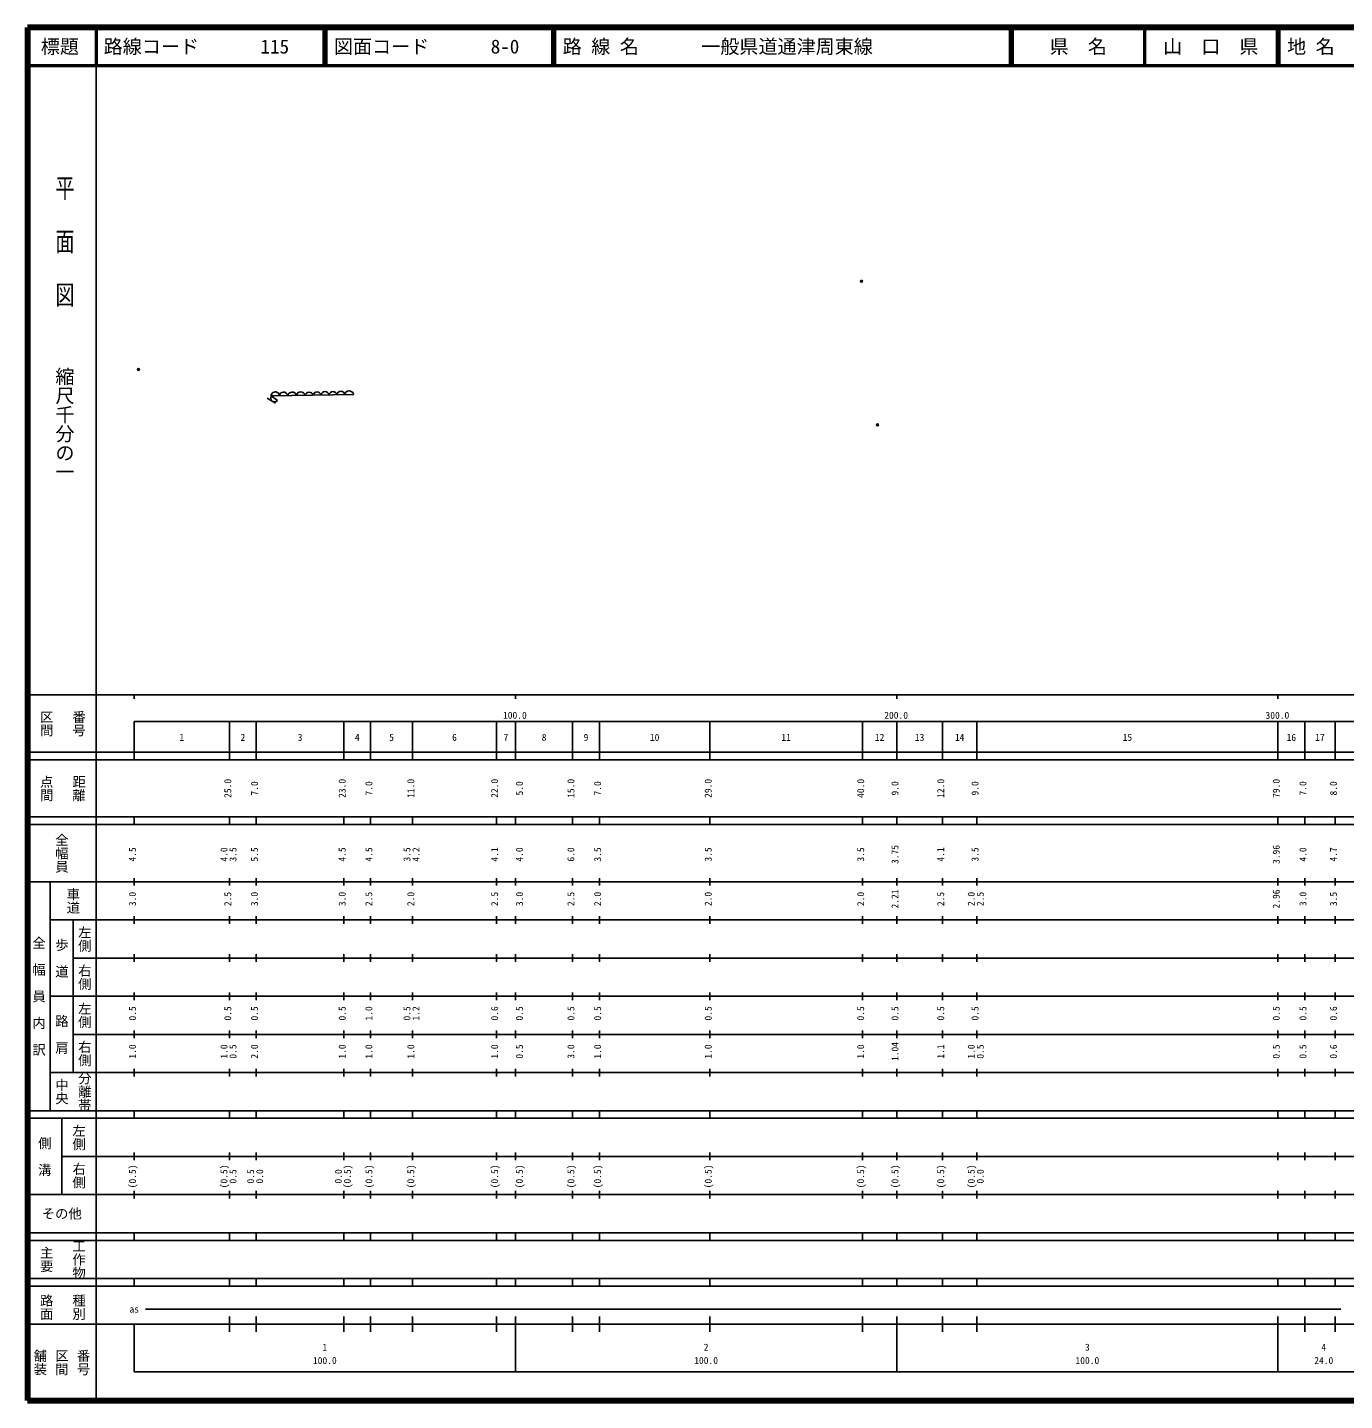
# Model space of a CAD drawing. Units: millimetres on the paper, with parts at other scales. Extents: x 40 to 680, y 20 to 380.
# Drawn here: x 40 to 385.5, y 20 to 380 of the extents above; entities that cross this region are included whole.
import ezdxf
from ezdxf.enums import TextEntityAlignment as Align

# ---------------------------------------------------------------- set-up
doc = ezdxf.new("R2010")
doc.units = ezdxf.units.MM
doc.header["$PDMODE"] = 32
doc.header["$PDSIZE"] = 0.5
for name, color, linetype, lineweight in [('M-BGD', 7, 'Continuous', 25), ('M-TTL', 2, 'Continuous', 140), ('M-TTL-BAND', 7, 'Continuous', 25), ('M-TTL-LINE', 7, 'Continuous', 50)]:
    doc.layers.add(name, color=color, linetype=linetype, lineweight=lineweight)
doc.layers.add('M-OTRS', color=6, linetype='Continuous')
doc.layers.add('M-TTL-TXT', color=7, linetype='Continuous')
doc.styles.add('@ＭＳ ゴシック', font='')
doc.styles.add('ＭＳ ゴシック', font='')
doc.styles.get('@ＭＳ ゴシック').set_extended_font_data('@MS Gothic')
doc.styles.get('ＭＳ ゴシック').set_extended_font_data('MS Gothic')

msp = doc.modelspace()

# ---------------------------------------------------------------- linework, layer by layer
at = {"layer": 'M-BGD'}
msp.add_line((102.879, 282.818), (105.092, 281.529), dxfattribs=at)
msp.add_lwpolyline([(105.555, 282.174), (103.933, 283.378), (125.537, 283.793)], dxfattribs=at)
for centre, radius, start, end in [((104.991, 283.403), 1.058, 0.82757, 181.37365), ((107.148, 283.314), 1.104, 7.66646, 174.53477), ((109.403, 283.225), 1.184, 13.70952, 168.49171), ((111.668, 283.356), 1.125, 9.84277, 172.35846), ((115.994, 283.351), 1.079, 14.97795, 167.22331), ((118.065, 283.54), 1.032, 7.20482, 174.99639), ((120.133, 283.488), 1.06, 12.04412, 170.15711), ((122.199, 283.598), 1.036, 8.35629, 173.84495), ((124.384, 283.572), 1.174, 10.86061, 171.34063), ((104.808, 282.85), 1.008, 149.67493, 317.81717), ((113.866, 283.245), 1.13, 17.72873, 164.47245)]:
    msp.add_arc(centre, radius, start, end, dxfattribs=at)
at = {"layer": 'M-OTRS'}
for p in [(258.785, 313.442), (69.107, 290.311), (262.986, 275.792)]:
    msp.add_point(p, dxfattribs=at)
at = {"layer": 'M-TTL'}
for p, q in [((40, 380), (40, 20)), ((680, 380), (40, 380)), ((40, 20), (680, 20))]:
    msp.add_line(p, q, dxfattribs=at)
at = {"layer": 'M-TTL-BAND'}
for p, q in [((58, 370), (58, 20)), ((40, 205), (579, 205)), ((68, 205), (68, 204)), ((168, 205), (168, 204)), ((268, 205), (268, 204)), ((368, 205), (368, 204)), ((68, 198), (579, 198)), ((68, 198), (68, 188)), ((93, 188), (93, 198)), ((100, 188), (100, 198)), ((123, 188), (123, 198)), ((130, 188), (130, 198)), ((141, 188), (141, 198)), ((163, 188), (163, 198)), ((168, 188), (168, 198)), ((183, 188), (183, 198)), ((190, 188), (190, 198)), ((219, 188), (219, 198)), ((259, 188), (259, 198)), ((268, 188), (268, 198)), ((280, 188), (280, 198)), ((289, 188), (289, 198)), ((368, 188), (368, 198)), ((375, 188), (375, 198)), ((383, 188), (383, 198)), ((40, 190), (579, 190)), ((40, 188), (579, 188)), ((40, 173), (579, 173)), ((68, 171), (68, 173)), ((93, 171), (93, 173)), ((100, 171), (100, 173)), ((123, 171), (123, 173)), ((130, 171), (130, 173)), ((141, 171), (141, 173)), ((163, 171), (163, 173)), ((168, 171), (168, 173)), ((183, 171), (183, 173)), ((190, 171), (190, 173)), ((219, 171), (219, 173)), ((259, 171), (259, 173)), ((268, 171), (268, 173)), ((280, 171), (280, 173)), ((289, 171), (289, 173)), ((368, 171), (368, 173)), ((375, 171), (375, 173)), ((383, 171), (383, 173)), ((40, 171), (579, 171)), ((40, 156), (579, 156)), ((46, 96), (46, 156)), ((68, 155), (68, 157)), ((93, 155), (93, 157)), ((100, 155), (100, 157)), ((123, 155), (123, 157)), ((130, 155), (130, 157)), ((141, 155), (141, 157)), ((163, 155), (163, 157)), ((168, 155), (168, 157)), ((183, 155), (183, 157)), ((190, 155), (190, 157)), ((219, 155), (219, 157)), ((259, 155), (259, 157)), ((268, 155), (268, 157)), ((280, 155), (280, 157)), ((289, 155), (289, 157)), ((368, 155), (368, 157)), ((375, 155), (375, 157)), ((383, 155), (383, 157)), ((46, 146), (579, 146)), ((52, 146), (52, 106)), ((68, 145), (68, 147)), ((93, 145), (93, 147)), ((100, 145), (100, 147)), ((123, 145), (123, 147)), ((130, 145), (130, 147)), ((141, 145), (141, 147)), ((163, 145), (163, 147)), ((168, 145), (168, 147)), ((183, 145), (183, 147)), ((190, 145), (190, 147)), ((219, 145), (219, 147)), ((259, 145), (259, 147)), ((268, 145), (268, 147)), ((280, 145), (280, 147)), ((289, 145), (289, 147)), ((368, 145), (368, 147)), ((375, 145), (375, 147)), ((383, 145), (383, 147)), ((68, 135), (68, 137)), ((93, 135), (93, 137)), ((100, 135), (100, 137)), ((123, 135), (123, 137)), ((130, 135), (130, 137)), ((141, 135), (141, 137)), ((163, 135), (163, 137)), ((168, 135), (168, 137)), ((183, 135), (183, 137)), ((190, 135), (190, 137)), ((219, 135), (219, 137)), ((259, 135), (259, 137)), ((268, 135), (268, 137)), ((280, 135), (280, 137)), ((289, 135), (289, 137)), ((368, 135), (368, 137)), ((375, 135), (375, 137)), ((383, 135), (383, 137)), ((52, 136), (579, 136)), ((46, 126), (579, 126)), ((68, 125), (68, 127)), ((93, 125), (93, 127)), ((100, 125), (100, 127)), ((123, 125), (123, 127)), ((130, 125), (130, 127)), ((141, 125), (141, 127)), ((163, 125), (163, 127)), ((168, 125), (168, 127)), ((183, 125), (183, 127)), ((190, 125), (190, 127)), ((219, 125), (219, 127)), ((259, 125), (259, 127)), ((268, 125), (268, 127)), ((280, 125), (280, 127)), ((289, 125), (289, 127)), ((368, 125), (368, 127)), ((375, 125), (375, 127)), ((383, 125), (383, 127)), ((52, 116), (579, 116)), ((68, 115), (68, 117)), ((93, 115), (93, 117)), ((100, 115), (100, 117)), ((123, 115), (123, 117)), ((130, 115), (130, 117)), ((141, 115), (141, 117)), ((163, 115), (163, 117)), ((168, 115), (168, 117)), ((183, 115), (183, 117)), ((190, 115), (190, 117)), ((219, 115), (219, 117)), ((259, 115), (259, 117)), ((268, 115), (268, 117)), ((280, 115), (280, 117)), ((289, 115), (289, 117)), ((368, 115), (368, 117)), ((375, 115), (375, 117)), ((383, 115), (383, 117)), ((46, 106), (579, 106)), ((68, 105), (68, 107)), ((93, 105), (93, 107)), ((100, 105), (100, 107)), ((123, 105), (123, 107)), ((130, 105), (130, 107)), ((141, 105), (141, 107)), ((163, 105), (163, 107)), ((168, 105), (168, 107)), ((183, 105), (183, 107)), ((190, 105), (190, 107)), ((219, 105), (219, 107)), ((259, 105), (259, 107)), ((268, 105), (268, 107)), ((280, 105), (280, 107)), ((289, 105), (289, 107)), ((368, 105), (368, 107)), ((375, 105), (375, 107)), ((383, 105), (383, 107)), ((40, 96), (579, 96)), ((40, 94), (579, 94)), ((49, 94), (49, 74)), ((68, 94), (68, 96)), ((93, 94), (93, 96)), ((100, 94), (100, 96)), ((123, 94), (123, 96)), ((130, 94), (130, 96)), ((141, 94), (141, 96)), ((163, 94), (163, 96)), ((168, 94), (168, 96)), ((183, 94), (183, 96)), ((190, 94), (190, 96)), ((219, 94), (219, 96)), ((259, 94), (259, 96)), ((268, 94), (268, 96)), ((280, 94), (280, 96)), ((289, 94), (289, 96)), ((368, 94), (368, 96)), ((375, 94), (375, 96)), ((383, 94), (383, 96)), ((49, 84), (579, 84)), ((68, 83), (68, 85)), ((93, 83), (93, 85)), ((100, 83), (100, 85)), ((123, 83), (123, 85)), ((130, 83), (130, 85)), ((141, 83), (141, 85)), ((163, 83), (163, 85)), ((168, 83), (168, 85)), ((183, 83), (183, 85)), ((190, 83), (190, 85)), ((219, 83), (219, 85)), ((259, 83), (259, 85)), ((268, 83), (268, 85)), ((280, 83), (280, 85)), ((289, 83), (289, 85)), ((368, 83), (368, 85)), ((375, 83), (375, 85)), ((383, 83), (383, 85)), ((40, 74), (579, 74)), ((68, 73), (68, 75)), ((93, 73), (93, 75)), ((100, 73), (100, 75)), ((123, 73), (123, 75)), ((130, 73), (130, 75)), ((141, 73), (141, 75)), ((163, 73), (163, 75)), ((168, 73), (168, 75)), ((183, 73), (183, 75)), ((190, 73), (190, 75)), ((219, 73), (219, 75)), ((259, 73), (259, 75)), ((268, 73), (268, 75)), ((280, 73), (280, 75)), ((289, 73), (289, 75)), ((368, 73), (368, 75)), ((375, 73), (375, 75)), ((383, 73), (383, 75)), ((40, 64), (579, 64)), ((40, 62), (579, 62)), ((68, 62), (68, 64)), ((93, 62), (93, 64)), ((100, 62), (100, 64)), ((123, 62), (123, 64)), ((130, 62), (130, 64)), ((141, 62), (141, 64)), ((163, 62), (163, 64)), ((168, 62), (168, 64)), ((183, 62), (183, 64)), ((190, 62), (190, 64)), ((219, 62), (219, 64)), ((259, 62), (259, 64)), ((268, 62), (268, 64)), ((280, 62), (280, 64)), ((289, 62), (289, 64)), ((368, 62), (368, 64)), ((375, 62), (375, 64)), ((383, 62), (383, 64)), ((40, 52), (579, 52)), ((68, 50), (68, 52)), ((93, 50), (93, 52)), ((100, 50), (100, 52)), ((123, 50), (123, 52)), ((130, 50), (130, 52)), ((141, 50), (141, 52)), ((163, 50), (163, 52)), ((168, 50), (168, 52)), ((183, 50), (183, 52)), ((190, 50), (190, 52)), ((219, 50), (219, 52)), ((259, 50), (259, 52)), ((268, 50), (268, 52)), ((280, 50), (280, 52)), ((289, 50), (289, 52)), ((368, 50), (368, 52)), ((375, 50), (375, 52)), ((383, 50), (383, 52)), ((40, 50), (579, 50)), ((71, 44), (384.5, 44)), ((40, 40), (579, 40)), ((68, 40), (68, 27.5)), ((93, 38), (93, 42)), ((100, 38), (100, 42)), ((123, 38), (123, 42)), ((130, 38), (130, 42)), ((141, 38), (141, 42)), ((163, 38), (163, 42)), ((168, 27.5), (168, 42)), ((183, 38), (183, 42)), ((190, 38), (190, 42)), ((219, 38), (219, 42)), ((259, 38), (259, 42)), ((268, 27.5), (268, 42)), ((280, 38), (280, 42)), ((289, 38), (289, 42)), ((368, 27.5), (368, 42)), ((375, 38), (375, 42)), ((383, 38), (383, 42)), ((68, 27.5), (579, 27.5))]:
    msp.add_line(p, q, dxfattribs=at)
at = {"layer": 'M-TTL-LINE'}
for p, q in [((58, 380), (58, 370)), ((117.75, 380), (117.75, 370)), ((118.25, 380), (118.25, 370)), ((177.75, 380), (177.75, 370)), ((178.25, 380), (178.25, 370)), ((297.75, 380), (297.75, 370)), ((298.25, 380), (298.25, 370)), ((333, 380), (333, 370)), ((367.75, 380), (367.75, 370)), ((368.25, 380), (368.25, 370)), ((40, 370), (680, 370))]:
    msp.add_line(p, q, dxfattribs=at)

# ---------------------------------------------------------------- texts
at = {"layer": 'M-TTL-BAND', "style": '@ＭＳ ゴシック', "width": 1.4}
msp.add_text('平  面  図', height=3.666, rotation=270, dxfattribs=at).set_placement((49.777, 306.475), align=Align.MIDDLE_RIGHT)
at = {"layer": 'M-TTL-BAND', "style": '@ＭＳ ゴシック'}
msp.add_text('縮尺千分の一', height=3.666, rotation=270, dxfattribs=at).set_placement((49.777, 261.03), align=Align.MIDDLE_RIGHT)
for s, p in [('区間', (45, 197.5)), ('番号', (53.5, 197.5)), ('点間', (45, 180.5)), ('距離', (53.5, 180.5)), ('全幅員', (49, 163.5)), ('車道', (52, 151)), ('左側', (55, 141)), ('全\u3000幅\u3000員\u3000内\u3000訳', (43, 126)), ('歩\u3000道', (49, 136)), ('右側', (55, 131)), ('左側', (55, 121)), ('路\u3000肩', (49, 116)), ('右側', (55, 111)), ('分離帯', (55, 101)), ('中央', (49, 101)), ('左側', (53.5, 89)), ('側\u3000溝', (44.5, 84)), ('右側', (53.5, 79)), ('工作物', (53.5, 57)), ('主要', (45, 57)), ('路面', (45, 44.5)), ('種別', (53.5, 44.5)), ('舗装', (43.333, 30)), ('区間', (49, 30)), ('番号', (54.667, 30))]:
    msp.add_text(s, height=2.566, rotation=270, dxfattribs=at).set_placement(p, align=Align.MIDDLE_CENTER)
at = {"layer": 'M-TTL-BAND', "style": 'ＭＳ ゴシック'}
for s, p in [('100.0', (167.844, 198.195)), ('200.0', (267.844, 198.195)), ('300.0', (367.844, 198.195)), ('1', (80.5, 192.405)), ('2', (96.5, 192.405)), ('3', (111.5, 192.405)), ('4', (126.5, 192.405)), ('5', (135.5, 192.405)), ('6', (152, 192.405)), ('7', (165.5, 192.405)), ('8', (175.5, 192.405)), ('9', (186.5, 192.405)), ('10', (204.5, 192.405)), ('11', (239, 192.405)), ('12', (263.5, 192.405)), ('13', (274, 192.405)), ('14', (284.5, 192.405)), ('15', (328.5, 192.405)), ('16', (371.5, 192.405)), ('17', (379, 192.405)), ('as', (68, 42.5)), ('1', (118, 32.523)), ('2', (218, 32.523)), ('3', (318, 32.523)), ('4', (380, 32.523)), ('100.0', (118, 29.033)), ('100.0', (218, 29.033)), ('100.0', (318, 29.033)), ('24.0', (380, 29.033))]:
    msp.add_text(s, height=1.833, dxfattribs=at).set_placement(p, align=Align.BOTTOM_CENTER)
for s, p in [('25.0', (94, 180.5)), ('7.0', (101, 180.5)), ('23.0', (124, 180.5)), ('7.0', (131, 180.5)), ('11.0', (142, 180.5)), ('22.0', (164, 180.5)), ('5.0', (170.492, 180.5)), ('15.0', (184, 180.5)), ('7.0', (191, 180.5)), ('29.0', (220, 180.5)), ('40.0', (260, 180.5)), ('9.0', (269, 180.5)), ('12.0', (281, 180.5)), ('9.0', (290, 180.5)), ('79.0', (369, 180.5)), ('7.0', (376, 180.5)), ('8.0', (384, 180.5)), ('4.5', (69, 163.174)), ('4.0', (93, 163.174)), ('3.5', (95.37, 163.174)), ('5.5', (101, 163.174)), ('4.5', (124, 163.174)), ('4.5', (131, 163.174)), ('3.5', (141, 163.174)), ('4.2', (143.37, 163.174)), ('4.1', (164, 163.174)), ('4.0', (170.492, 163.174)), ('6.0', (184, 163.174)), ('3.5', (191, 163.174)), ('3.5', (220, 163.174)), ('3.5', (260, 163.174)), ('3.75', (269, 163.174)), ('4.1', (281, 163.174)), ('3.5', (290, 163.174)), ('3.96', (369, 163.174)), ('4.0', (376, 163.174)), ('4.7', (384, 163.174)), ('3.0', (69, 151.5)), ('2.5', (94, 151.5)), ('3.0', (101, 151.5)), ('3.0', (124, 151.5)), ('2.5', (131, 151.5)), ('2.0', (142, 151.5)), ('2.5', (164, 151.5)), ('3.0', (170.492, 151.5)), ('2.5', (184, 151.5)), ('2.0', (191, 151.5)), ('2.0', (220, 151.5)), ('2.0', (260, 151.5)), ('2.21', (269, 151.5)), ('2.5', (281, 151.5)), ('2.0', (289, 151.5)), ('2.5', (291.37, 151.5)), ('2.96', (369, 151.5)), ('3.0', (376, 151.5)), ('3.5', (384, 151.5)), ('0.5', (69, 121.5)), ('0.5', (94, 121.5)), ('0.5', (101, 121.5)), ('0.5', (124, 121.5)), ('1.0', (131, 121.5)), ('0.5', (141, 121.5)), ('1.2', (143.37, 121.5)), ('0.6', (164, 121.5)), ('0.5', (170.492, 121.5)), ('0.5', (184, 121.5)), ('0.5', (191, 121.5)), ('0.5', (220, 121.5)), ('0.5', (260, 121.5)), ('0.5', (269, 121.5)), ('0.5', (281, 121.5)), ('0.5', (290, 121.5)), ('0.5', (369, 121.5)), ('0.5', (376, 121.5)), ('0.6', (384, 121.5)), ('1.0', (69, 111.5)), ('1.0', (93, 111.5)), ('0.5', (95.37, 111.5)), ('2.0', (101, 111.5)), ('1.0', (124, 111.5)), ('1.0', (131, 111.5)), ('1.0', (142, 111.5)), ('1.0', (164, 111.5)), ('0.5', (170.492, 111.5)), ('3.0', (184, 111.5)), ('1.0', (191, 111.5)), ('1.0', (220, 111.5)), ('1.0', (260, 111.5)), ('1.04', (269, 111.5)), ('1.1', (281, 111.5)), ('1.0', (289, 111.5)), ('0.5', (291.37, 111.5)), ('0.5', (369, 111.5)), ('0.5', (376, 111.5)), ('0.6', (384, 111.5)), ('(0.5)', (69, 78.764)), ('(0.5)', (93, 78.764)), ('0.5', (95.37, 78.764)), ('0.5', (100, 78.764)), ('0.0', (102.37, 78.764)), ('0.0', (123, 78.764)), ('(0.5)', (125.37, 78.764)), ('(0.5)', (131, 78.764)), ('(0.5)', (142, 78.764)), ('(0.5)', (164, 78.764)), ('(0.5)', (170.492, 78.764)), ('(0.5)', (184, 78.764)), ('(0.5)', (191, 78.764)), ('(0.5)', (220, 78.764)), ('(0.5)', (260, 78.764)), ('(0.5)', (269, 78.764)), ('(0.5)', (281, 78.764)), ('(0.5)', (289, 78.764)), ('0.0', (291.37, 78.764))]:
    msp.add_text(s, height=1.833, rotation=90, dxfattribs=at).set_placement(p, align=Align.BOTTOM_CENTER)
msp.add_text('その他', height=2.566, dxfattribs=at).set_placement((49, 69), align=Align.MIDDLE_CENTER)
at = {"layer": 'M-TTL-TXT', "style": 'ＭＳ ゴシック'}
for s, p in [('標題', (48.5, 375)), ('県\u3000名', (315.625, 375)), ('山\u3000口\u3000県', (350.375, 375))]:
    msp.add_text(s, height=3.666, dxfattribs=at).set_placement(p, align=Align.MIDDLE_CENTER)
for s, p in [('路線コード', (60, 375)), ('115', (101.142, 375)), ('図面コード', (120.38, 375)), ('8-0', (161.521, 375)), ('路 線 名', (180.38, 375)), ('一般県道通津周東線', (216.734, 375)), ('地 名', (370.38, 375))]:
    msp.add_text(s, height=3.666, dxfattribs=at).set_placement(p, align=Align.MIDDLE_LEFT)

doc.saveas('drawing.dxf')
